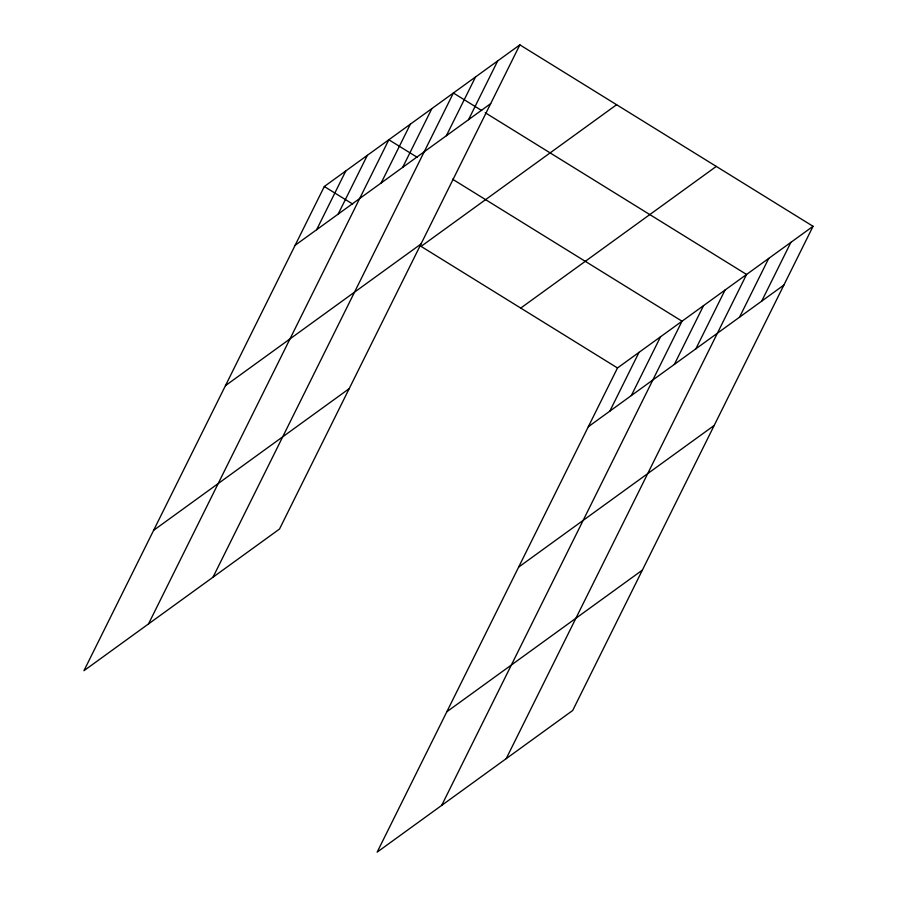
<?xml version="1.0" encoding="UTF-8"?>
<svg xmlns="http://www.w3.org/2000/svg" width="897" height="897" viewBox="0 0 897 897"><rect width="100%" height="100%" fill="white"/><g stroke="black" fill="none" stroke-linecap="round" stroke-linejoin="round"><path stroke-width="1.35" d="M519.856 44.85L324.31 186.509L83.948 670.698L279.505 529.039L519.856 44.85L813.052 226.302L572.69 710.491L377.144 852.15L617.495 367.961L813.052 226.302M316.641 229.699L345.816 170.923M338.158 214.114L367.333 155.349M148.487 623.953L388.838 139.764L417.161 157.289M381.18 182.954L410.355 124.178M402.686 167.369L431.861 108.593M213.015 577.208L453.377 93.019L481.689 110.544M446.358 135.727L475.533 76.963M468.526 119.682L497.7 60.906M609.825 411.151L639 352.375M631.342 395.566L660.517 336.79M441.672 805.405L682.023 321.204L452.559 179.198M674.365 364.395L703.54 305.63M695.87 348.821L725.045 290.045M506.2 758.66L746.562 274.46L485.232 112.73M739.543 317.179L768.718 258.403M761.71 301.123L790.885 242.358M295.135 245.285L490.681 103.626M225.439 385.665L420.996 244.006M616.609 104.725L421.063 246.383L617.495 367.961M153.645 530.318L349.191 388.659M520.742 308.075L716.299 166.416M588.32 426.725L783.877 285.067M518.634 567.117L714.18 425.458M446.829 711.758L642.387 570.1M324.31 186.509L352.622 204.034"/></g></svg>
